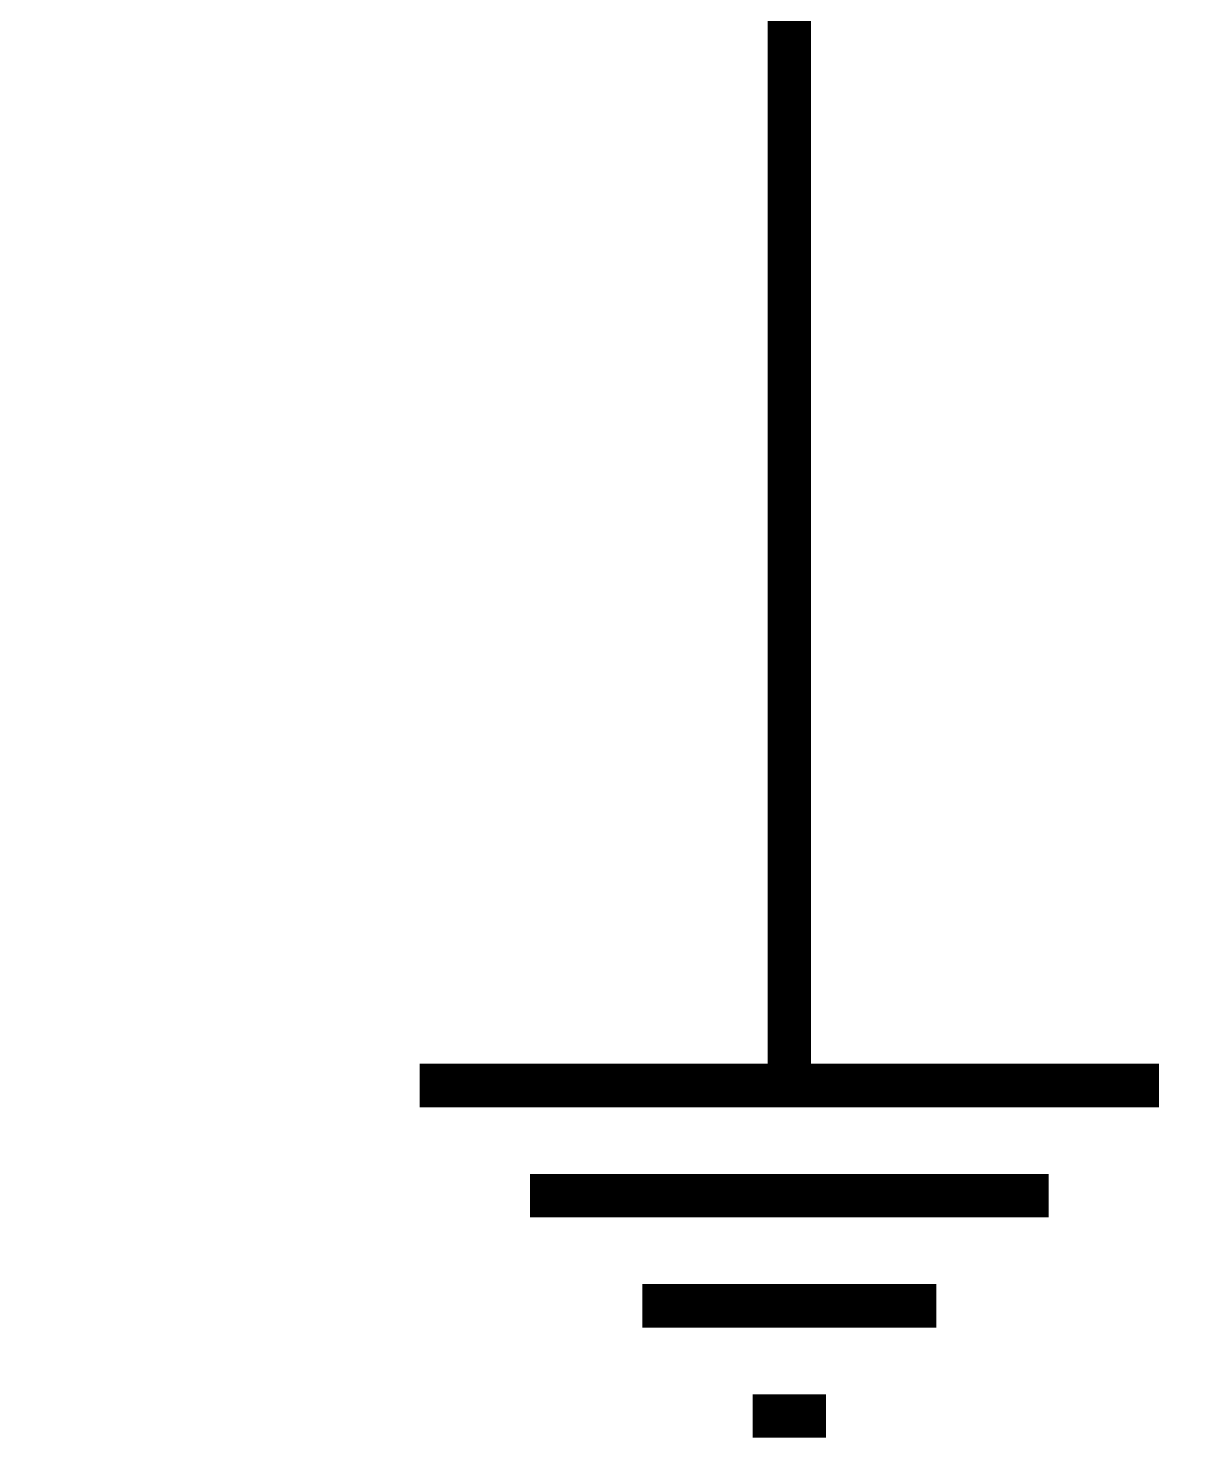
# Model space of a CAD drawing. Header units: millimetres. Extents: x 0 to 15.5, y 0 to 11.1.
# Drawn here: x 8.6942 to 9.0063, y 4.7043 to 5.086 of the extents above; entities that cross this region are included whole.
import ezdxf

# ---------------------------------------------------------------- set-up
doc = ezdxf.new("R2010")
doc.units = ezdxf.units.MM
doc.header["$MEASUREMENT"] = 0
doc.layers.add('Sheet', color=255, linetype='Continuous')

msp = doc.modelspace()

# ---------------------------------------------------------------- linework, layer by layer
at = {"layer": 'Sheet', "const_width": 0.0118}
for points in [[(8.90031, 4.89976), (8.90031, 5.20002), (8.90031, 5.29948), (8.90031, 5.39956), (8.7001, 5.39956)], [(8.90031, 4.89976), (8.90031, 4.79968)], [(8.8002, 4.79968), (9.00042, 4.79968)], [(8.83005, 4.76984), (8.97058, 4.76984)], [(8.86052, 4.74), (8.94011, 4.74)], [(8.89036, 4.71016), (8.91026, 4.71016)]]:
    msp.add_lwpolyline(points, dxfattribs=at)

doc.saveas('drawing.dxf')
